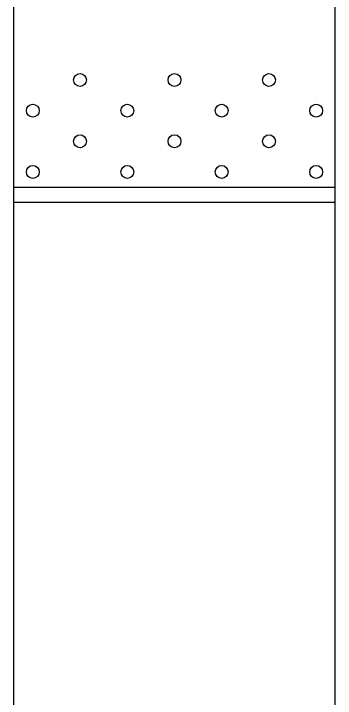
# Model space of a CAD drawing. Header units: millimetres. Extents: x -898 to -44, y -703 to 190.
# Drawn here: x -310 to -205, y -256.4 to -33 of the extents above; entities that cross this region are included whole.
import ezdxf

# ---------------------------------------------------------------- set-up
doc = ezdxf.new("R2010")
doc.units = ezdxf.units.MM

msp = doc.modelspace()

# ---------------------------------------------------------------- linework, layer by layer
at = {"color": 7, "linetype": 'Continuous', "lineweight": 25}
for p, q in [((-310.05, -512.12), (-310.05, 137.88)), ((-205.05, -512.12), (-205.05, 137.88)), ((-310.05, -89.62), (-205.05, -89.62)), ((-205.05, -94.62), (-310.05, -94.62))]:
    msp.add_line(p, q, dxfattribs=at)
for centre in [(-288.38, -54.62), (-257.55, -54.62), (-226.72, -54.62), (-303.8, -64.62), (-272.97, -64.62), (-242.13, -64.62), (-211.3, -64.62), (-288.38, -74.62), (-257.55, -74.62), (-226.72, -74.62), (-303.8, -84.62), (-272.97, -84.62), (-242.13, -84.62), (-211.3, -84.62)]:
    msp.add_circle(centre, 2.1, dxfattribs=at)

doc.saveas('drawing.dxf')
